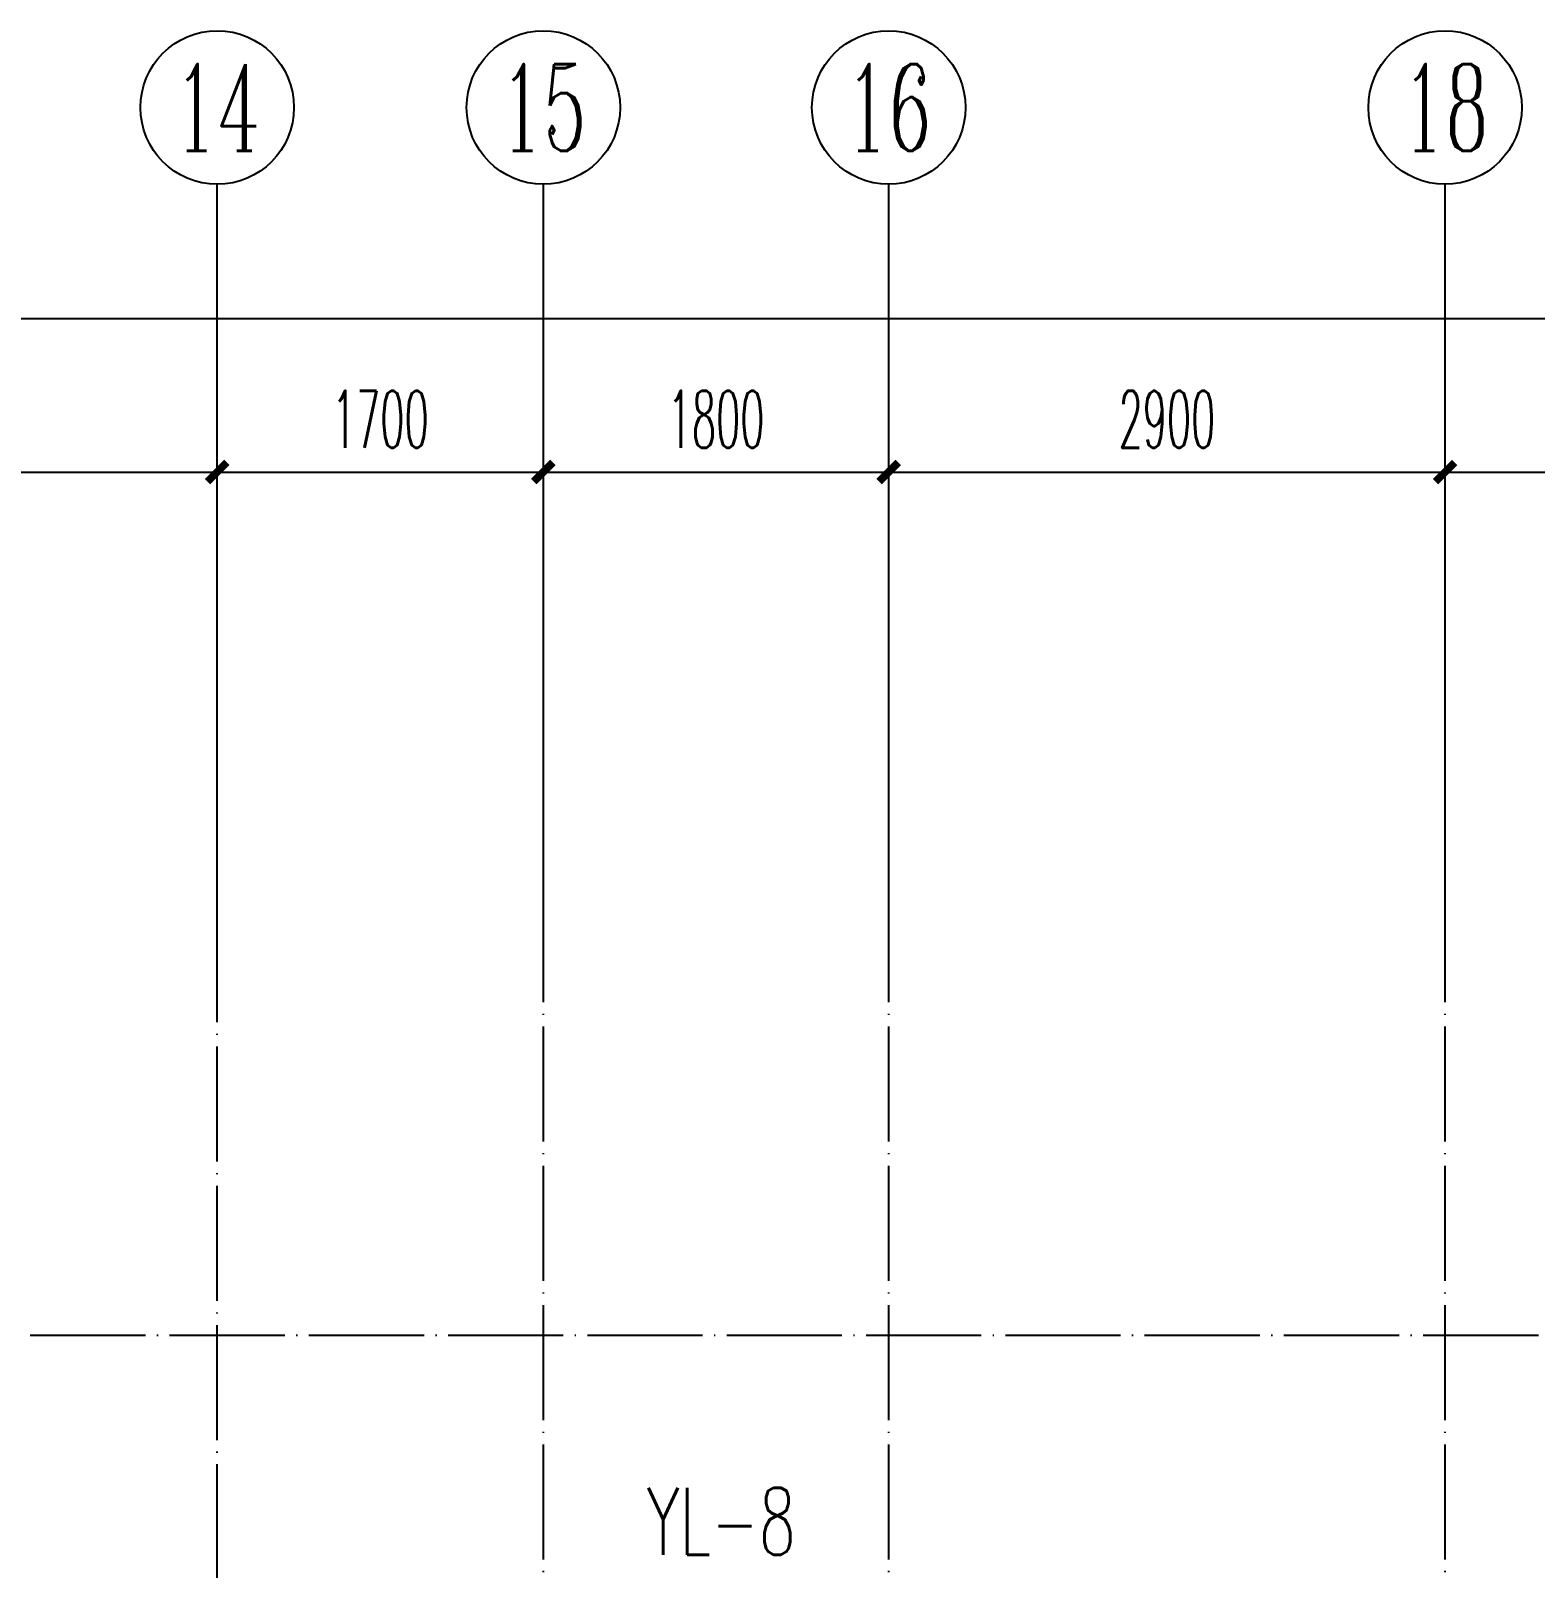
# Model space of a CAD drawing. Extents: x 27938 to 1507990, y 110129 to 923079.
# Drawn here: x 843745 to 851586, y 375160 to 383174 of the extents above; entities that cross this region are included whole.
import ezdxf
from ezdxf.enums import TextEntityAlignment as Align

# ---------------------------------------------------------------- set-up
doc = ezdxf.new("R2010")
doc.units = 0
doc.header["$LTSCALE"] = 1000
doc.header["$MEASUREMENT"] = 0
doc.linetypes.add('DOTE', pattern=[2.42, 2, -0.2, 0.02, -0.2])
for name, color, linetype in [('AXIS', 3, 'Continuous'), ('AXIS_TEXT', 7, 'Continuous'), ('DIM_雨水', 4, 'Continuous'), ('DOTE', 1, 'Continuous')]:
    doc.layers.add(name, color=color, linetype=linetype)
doc.styles.add('_TCH_AXIS', font='COMPLEX', dxfattribs={"bigfont": 'GBCBIG'})
doc.styles.add('_TCH_DIM_T3', font='SIMPLEX.shx', dxfattribs={"width": 0.494118, "bigfont": 'GBCBIG.shx'})
doc.styles.add('_TWT_SERIAL', font='SIMPLEX', dxfattribs={"width": 0.8, "height": 3.5, "bigfont": 'HZTXT'})
doc.styles.add('COMPLEX', font='COMPLEX')
doc.dimstyles.new('_TCH_ARCH&&100', dxfattribs={"dimtxt": 297.5, "dimasz": 100, "dimexe": 250, "dimexo": 300, "dimgap": 126.25, "dimtad": 1, "dimdec": 0, "dimzin": 0, "dimdsep": 46, "dimtxsty": '_TCH_DIM_T3', "dimblk": 'ARCHTICK', "dimcen": 0.09, "dimclrt": 4, "dimazin": 2, "dimtfac": 1, "dimtdec": 0, "dimtix": 1, "dimtmove": 2, "dimatfit": 3, "dimfxl": 100, "dimtolj": 1, "dimtzin": 0, "dimarcsym": 0})

# ---------------------------------------------------------------- blocks, each defined once
blk = doc.blocks.new('GDGDGDSDA')
at = {"layer": 'DOTE', "color": 0, "linetype": 'DOTE', "ltscale": 0.3}
for p, q in [((436134.8, 370658.3), (436134.8, 376108.3)), ((437834.8, 367858.3), (437834.8, 376108.3)), ((439634.8, 367858.3), (439634.8, 376108.3)), ((442534.8, 367858.3), (442534.8, 376108.3)), ((471334.8, 374108.3), (417334.8, 374108.3))]:
    blk.add_line(p, q, dxfattribs=at)
blk = doc.blocks.new('_ArchTick')
at = {"color": 0, "linetype": 'ByBlock', "const_width": 0.4}
blk.add_lwpolyline([(-0.5, -0.5), (0.5, 0.5)], dxfattribs=at)
blk = doc.blocks.new('*D1091')
at = {"layer": 'AXIS', "color": 0, "lineweight": -2}
for p, q in [((841816.6, 378673.7), (841816.6, 381123.7)), ((844716.6, 378673.7), (844716.6, 381123.7)), ((841816.6, 380873.7), (844716.6, 380873.7))]:
    blk.add_line(p, q, dxfattribs=at)
at = {"layer": 'Defpoints', "color": 0}
for p in [(844716.6, 380873.7), (841816.6, 378373.7), (844716.6, 378373.7)]:
    blk.add_point(p, dxfattribs=at)
at = {"layer": 'AXIS', "color": 0, "lineweight": -2, "xscale": 100, "yscale": 100, "zscale": 100, "rotation": 180}
blk.add_blockref('_ArchTick', (841816.6, 380873.7), dxfattribs=at)
at = {"layer": 'AXIS', "color": 0, "lineweight": -2, "xscale": 100, "yscale": 100, "zscale": 100}
blk.add_blockref('_ArchTick', (844716.6, 380873.7), dxfattribs=at)
at = {"layer": 'AXIS', "color": 4, "insert": (843266.6, 381148.7), "char_height": 297.5, "attachment_point": 5, "style": '_TCH_DIM_T3'}
blk.add_mtext('\\A1;2900', dxfattribs=at)
blk = doc.blocks.new('*D1092')
at = {"layer": 'AXIS', "color": 0, "lineweight": -2}
for p, q in [((844716.6, 378673.7), (844716.6, 381123.7)), ((846416.6, 378673.7), (846416.6, 381123.7)), ((844716.6, 380873.7), (846416.6, 380873.7))]:
    blk.add_line(p, q, dxfattribs=at)
at = {"layer": 'Defpoints', "color": 0}
for p in [(846416.6, 380873.7), (844716.6, 378373.7), (846416.6, 378373.7)]:
    blk.add_point(p, dxfattribs=at)
at = {"layer": 'AXIS', "color": 0, "lineweight": -2, "xscale": 100, "yscale": 100, "zscale": 100, "rotation": 180}
blk.add_blockref('_ArchTick', (844716.6, 380873.7), dxfattribs=at)
at = {"layer": 'AXIS', "color": 0, "lineweight": -2, "xscale": 100, "yscale": 100, "zscale": 100}
blk.add_blockref('_ArchTick', (846416.6, 380873.7), dxfattribs=at)
at = {"layer": 'AXIS', "color": 4, "insert": (845566.6, 381148.7), "char_height": 297.5, "attachment_point": 5, "style": '_TCH_DIM_T3'}
blk.add_mtext('\\A1;1700', dxfattribs=at)
blk = doc.blocks.new('*D1093')
at = {"layer": 'AXIS', "color": 0, "lineweight": -2}
for p, q in [((846416.6, 378673.7), (846416.6, 381123.7)), ((848216.6, 378673.7), (848216.6, 381123.7)), ((846416.6, 380873.7), (848216.6, 380873.7))]:
    blk.add_line(p, q, dxfattribs=at)
at = {"layer": 'Defpoints', "color": 0}
for p in [(848216.6, 380873.7), (846416.6, 378373.7), (848216.6, 378373.7)]:
    blk.add_point(p, dxfattribs=at)
at = {"layer": 'AXIS', "color": 0, "lineweight": -2, "xscale": 100, "yscale": 100, "zscale": 100, "rotation": 180}
blk.add_blockref('_ArchTick', (846416.6, 380873.7), dxfattribs=at)
at = {"layer": 'AXIS', "color": 0, "lineweight": -2, "xscale": 100, "yscale": 100, "zscale": 100}
blk.add_blockref('_ArchTick', (848216.6, 380873.7), dxfattribs=at)
at = {"layer": 'AXIS', "color": 4, "insert": (847316.6, 381148.7), "char_height": 297.5, "attachment_point": 5, "style": '_TCH_DIM_T3'}
blk.add_mtext('\\A1;1800', dxfattribs=at)
blk = doc.blocks.new('*D1094')
at = {"layer": 'AXIS', "color": 0, "lineweight": -2}
for p, q in [((848216.6, 378673.7), (848216.6, 381123.7)), ((851116.6, 378673.7), (851116.6, 381123.7)), ((848216.6, 380873.7), (851116.6, 380873.7))]:
    blk.add_line(p, q, dxfattribs=at)
at = {"layer": 'Defpoints', "color": 0}
for p in [(851116.6, 380873.7), (848216.6, 378373.7), (851116.6, 378373.7)]:
    blk.add_point(p, dxfattribs=at)
at = {"layer": 'AXIS', "color": 0, "lineweight": -2, "xscale": 100, "yscale": 100, "zscale": 100, "rotation": 180}
blk.add_blockref('_ArchTick', (848216.6, 380873.7), dxfattribs=at)
at = {"layer": 'AXIS', "color": 0, "lineweight": -2, "xscale": 100, "yscale": 100, "zscale": 100}
blk.add_blockref('_ArchTick', (851116.6, 380873.7), dxfattribs=at)
at = {"layer": 'AXIS', "color": 4, "insert": (849666.6, 381148.7), "char_height": 297.5, "attachment_point": 5, "style": '_TCH_DIM_T3'}
blk.add_mtext('\\A1;2900', dxfattribs=at)
blk = doc.blocks.new('*D1095')
at = {"layer": 'AXIS', "color": 0, "lineweight": -2}
for p, q in [((851116.6, 378673.7), (851116.6, 381123.7)), ((852916.6, 378673.7), (852916.6, 381123.7)), ((851116.6, 380873.7), (852916.6, 380873.7))]:
    blk.add_line(p, q, dxfattribs=at)
at = {"layer": 'Defpoints', "color": 0}
for p in [(852916.6, 380873.7), (851116.6, 378373.7), (852916.6, 378373.7)]:
    blk.add_point(p, dxfattribs=at)
at = {"layer": 'AXIS', "color": 0, "lineweight": -2, "xscale": 100, "yscale": 100, "zscale": 100, "rotation": 180}
blk.add_blockref('_ArchTick', (851116.6, 380873.7), dxfattribs=at)
at = {"layer": 'AXIS', "color": 0, "lineweight": -2, "xscale": 100, "yscale": 100, "zscale": 100}
blk.add_blockref('_ArchTick', (852916.6, 380873.7), dxfattribs=at)
at = {"layer": 'AXIS', "color": 4, "insert": (852016.6, 381148.7), "char_height": 297.5, "attachment_point": 5, "style": '_TCH_DIM_T3'}
blk.add_mtext('\\A1;1800', dxfattribs=at)
blk = doc.blocks.new('*D1096')
at = {"layer": 'AXIS', "color": 0, "lineweight": -2}
for p, q in [((827816.6, 378673.7), (827816.6, 381923.7)), ((878016.6, 378673.7), (878016.6, 381923.7)), ((827816.6, 381673.7), (878016.6, 381673.7))]:
    blk.add_line(p, q, dxfattribs=at)
at = {"layer": 'Defpoints', "color": 0}
for p in [(878016.6, 381673.7), (827816.6, 378373.7), (878016.6, 378373.7)]:
    blk.add_point(p, dxfattribs=at)
at = {"layer": 'AXIS', "color": 0, "lineweight": -2, "xscale": 100, "yscale": 100, "zscale": 100, "rotation": 180}
blk.add_blockref('_ArchTick', (827816.6, 381673.7), dxfattribs=at)
at = {"layer": 'AXIS', "color": 0, "lineweight": -2, "xscale": 100, "yscale": 100, "zscale": 100}
blk.add_blockref('_ArchTick', (878016.6, 381673.7), dxfattribs=at)
at = {"layer": 'AXIS', "color": 4, "insert": (852916.6, 381948.7), "char_height": 297.5, "attachment_point": 5, "style": '_TCH_DIM_T3'}
blk.add_mtext('\\A1;50200', dxfattribs=at)
blk = doc.blocks.new('_AXISO')
at = {"color": 0}
blk.add_circle((0, 0), 0.5, dxfattribs=at)
at = {"layer": 'AXIS_TEXT', "color": 0, "style": 'COMPLEX', "width": 1.041667}
blk.add_attdef('A', text='', height=0.56, dxfattribs=at).set_placement((-0.25, -0.28), (0.25, -0.28), align=Align.FIT)

msp = doc.modelspace()

# ---------------------------------------------------------------- linework, layer by layer
at = {"layer": 'AXIS', "color": 8}
for p, q in [((844716.6, 378373.7), (844716.6, 382373.7)), ((846416.6, 378373.7), (846416.6, 382373.7)), ((848216.6, 378373.7), (848216.6, 382373.7)), ((851116.6, 378373.7), (851116.6, 382373.7))]:
    msp.add_line(p, q, dxfattribs=at)

# ---------------------------------------------------------------- block references
ref = msp.add_blockref('_AXISO', (844716.6, 382773.7), dxfattribs=dict(at, xscale=800, yscale=800, zscale=800))
ref.add_attrib('A', '14', dxfattribs={"layer": 'AXIS_TEXT', "color": 8, "ltscale": 0.5, "height": 452.55, "style": '_TCH_AXIS', "width": 0.677419}).set_placement((844490.3, 382547.5), (844942.9, 382547.5), align=Align.FIT)
ref = msp.add_blockref('_AXISO', (846416.6, 382773.7), dxfattribs=dict(at, xscale=800, yscale=800, zscale=800))
ref.add_attrib('A', '15', dxfattribs={"layer": 'AXIS_TEXT', "color": 8, "ltscale": 0.5, "height": 452.55, "style": '_TCH_AXIS', "width": 0.724138}).set_placement((846190.3, 382547.5), (846642.9, 382547.5), align=Align.FIT)
ref = msp.add_blockref('_AXISO', (848216.6, 382773.7), dxfattribs=dict(at, xscale=800, yscale=800, zscale=800))
ref.add_attrib('A', '16', dxfattribs={"layer": 'AXIS_TEXT', "color": 8, "ltscale": 0.5, "height": 452.55, "style": '_TCH_AXIS', "width": 0.724138}).set_placement((847990.3, 382547.5), (848442.9, 382547.5), align=Align.FIT)
ref = msp.add_blockref('_AXISO', (851116.6, 382773.7), dxfattribs=dict(at, xscale=800, yscale=800, zscale=800))
ref.add_attrib('A', '18', dxfattribs={"layer": 'AXIS_TEXT', "color": 8, "ltscale": 0.5, "height": 452.55, "style": '_TCH_AXIS', "width": 0.724138}).set_placement((850890.3, 382547.5), (851342.9, 382547.5), align=Align.FIT)
at = {"layer": 'DOTE', "color": 169}
msp.add_blockref('GDGDGDSDA', (408581.8, 2265.4), dxfattribs=at)

# ---------------------------------------------------------------- texts
at = {"layer": 'DIM_雨水', "color": 7, "style": '_TWT_SERIAL', "width": 0.64}
msp.add_text('YL-8', height=350, dxfattribs=at).set_placement((846954.3, 375229.9))

# ---------------------------------------------------------------- dimensions: what is measured, and where the dimension line sits
at = {"layer": 'AXIS', "color": 8}
for p1, p2, distance, picture, middle in [((827816.6, 378373.7), (878016.6, 378373.7), 3300, '*D1096', (852916.6, 381948.7)), ((841816.6, 378373.7), (844716.6, 378373.7), 2500, '*D1091', (843266.6, 381148.7)), ((844716.6, 378373.7), (846416.6, 378373.7), 2500, '*D1092', (845566.6, 381148.7)), ((846416.6, 378373.7), (848216.6, 378373.7), 2500, '*D1093', (847316.6, 381148.7)), ((848216.6, 378373.7), (851116.6, 378373.7), 2500, '*D1094', (849666.6, 381148.7)), ((851116.6, 378373.7), (852916.6, 378373.7), 2500, '*D1095', (852016.6, 381148.7))]:
    dim = msp.add_aligned_dim(p1=p1, p2=p2, distance=distance, dimstyle='_TCH_ARCH&&100', dxfattribs=at)
    dim.commit()
    dim.dimension.update_dxf_attribs({"geometry": picture, "text_midpoint": middle})

doc.saveas('drawing.dxf')
